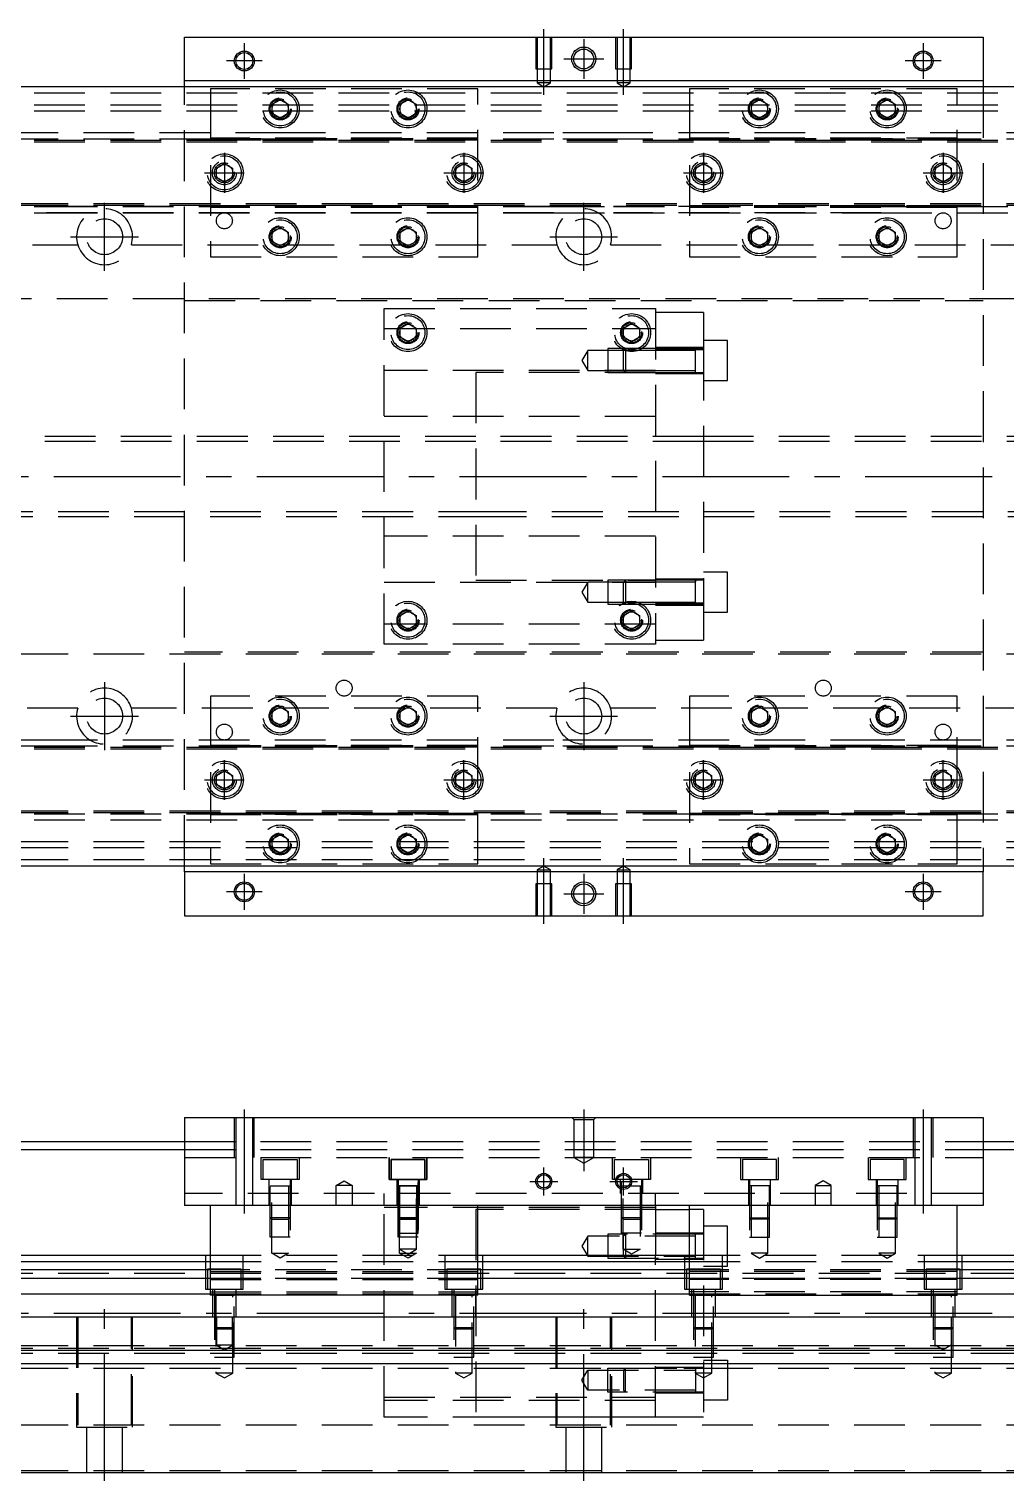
# Model space of a CAD drawing. Extents: x -29 to 819, y -287 to 112.
# Drawn here: x 168.1 to 412.8, y -251.5 to 112 of the extents above; entities that cross this region are included whole.
import ezdxf

# ---------------------------------------------------------------- set-up
doc = ezdxf.new("R2010")
doc.units = 0
doc.linetypes.add('CENTER', pattern=[50.8, 31.75, -6.35, 6.35, -6.35])
doc.linetypes.add('DASHED', pattern=[19.05, 12.7, -6.35])
doc.layers.get('0').update_dxf_attribs({"linetype": 'CONTINUOUS'})
doc.layers.add('CENTER', color=1, linetype='CENTER')

msp = doc.modelspace()

# ---------------------------------------------------------------- linework, layer by layer
at = {"color": 7, "linetype": 'CONTINUOUS'}
for p, q in [((207, 99), (207, 110)), ((207, 110), (407, 110)), ((407, 110), (407, 99)), ((407, 99), (207, 99)), ((207, 97.5), (207, 99)), ((407, 99), (407, 97.5)), ((611, 97.5), (3, 97.5)), ((3, -97.5), (611, -97.5)), ((207, -99), (207, -97.5)), ((407, -97.5), (407, -99)), ((207, -99), (207, -110)), ((407, -99), (207, -99)), ((407, -110), (407, -99)), ((207, -110), (407, -110)), ((207, -160.49), (207, -182.49)), ((207, -160.49), (407, -160.49)), ((407, -160.49), (407, -182.49)), ((3, -166.49), (207, -166.49)), ((407, -166.49), (611, -166.49)), ((11, -168.49), (207, -168.49)), ((407, -168.49), (603, -168.49)), ((407, -182.49), (207, -182.49)), ((213.5, -204.99), (213.5, -182.49)), ((280.5, -204.99), (280.5, -182.49)), ((325, -182.49), (325, -194.99)), ((325, -183.49), (333.5, -183.49)), ((333.5, -204.99), (333.5, -182.49)), ((400.5, -204.99), (400.5, -182.49)), ((17, -194.99), (213.5, -194.99)), ((280.5, -194.99), (333.5, -194.99)), ((400.5, -194.99), (597, -194.99)), ((17, -196.529608), (213.5, -196.529608)), ((213.5, -198.61154), (17, -198.61154)), ((280.5, -196.529608), (333.5, -196.529608)), ((333.5, -198.61154), (280.5, -198.61154)), ((400.5, -196.529608), (597, -196.529608)), ((597, -198.61154), (400.5, -198.61154)), ((213.5, -200.826666), (17, -200.826666)), ((333.5, -200.826666), (280.5, -200.826666)), ((597, -200.826666), (400.5, -200.826666)), ((17, -204.671934), (213.5, -204.671934)), ((280.5, -204.99), (213.5, -204.99)), ((280.5, -204.671934), (333.5, -204.671934)), ((333.5, -204.99), (400.5, -204.99)), ((400.5, -204.671934), (597, -204.671934)), ((597, -210.49), (17, -210.49)), ((597, -218.79), (17, -218.79)), ((597, -222.19), (17, -222.19)), ((597, -249.49), (17, -249.49))]:
    msp.add_line(p, q, dxfattribs=at)
at = {"color": 3, "linetype": 'DASHED'}
for p, q in [((295.000006, 110), (295.000006, 102)), ((295.35, 110), (295.35, 102)), ((298.65, 102), (298.65, 110)), ((298.999994, 102), (298.999994, 110)), ((315.000006, 110), (315.000006, 102)), ((315.35, 110), (315.35, 102)), ((318.65, 102), (318.65, 110)), ((318.999994, 102), (318.999994, 110)), ((295.000006, 102), (298.999994, 102)), ((295.35, 102), (295.35, 98.5)), ((298.65, 98.5), (298.65, 102)), ((315.000006, 102), (318.999994, 102)), ((315.35, 102), (315.35, 98.5)), ((318.65, 98.5), (318.65, 102)), ((298.65, 98.5), (295.35, 98.5)), ((295.35, 98.5), (297, 97.547372)), ((297, 97.547372), (298.65, 98.5)), ((318.65, 98.5), (315.35, 98.5)), ((315.35, 98.5), (317, 97.547372)), ((317, 97.547372), (318.65, 98.5)), ((17, 96), (597, 96)), ((207, -97.5), (207, 97.5)), ((280.5, 97), (213.5, 97)), ((213.5, 97), (213.5, 55)), ((280.5, 55), (280.5, 97)), ((400.5, 97), (333.5, 97)), ((333.5, 97), (333.5, 55)), ((400.5, 55), (400.5, 97)), ((407, 97.5), (407, -97.5)), ((17, 93), (597, 93)), ((17, 91.5), (597, 91.5)), ((228.5, 92), (228.512884, 92.253488)), ((229, 93.1547), (231, 94.309402)), ((229, 90.8453), (229, 93.1547)), ((231, 94.309402), (233, 93.1547)), ((233, 93.1547), (233, 90.8453)), ((260.5, 92), (260.518502, 92.303588)), ((261, 93.1547), (263, 94.309402)), ((261, 90.8453), (261, 93.1547)), ((263, 94.309402), (265, 93.1547)), ((265, 93.1547), (265, 90.8453)), ((349, 93.1547), (351, 94.309402)), ((349, 90.8453), (349, 93.1547)), ((351, 94.309402), (353, 93.1547)), ((353, 93.1547), (353, 90.8453)), ((353.483582, 92.286038), (353.5, 92)), ((381, 93.1547), (383, 94.309402)), ((381, 90.8453), (381, 93.1547)), ((383, 94.309402), (385, 93.1547)), ((385, 93.1547), (385, 90.8453)), ((385.483582, 92.286038), (385.5, 92)), ((231, 89.690598), (229, 90.8453)), ((233, 90.8453), (231, 89.690598)), ((263, 89.690598), (261, 90.8453)), ((265, 90.8453), (263, 89.690598)), ((351, 89.690598), (349, 90.8453)), ((353, 90.8453), (351, 89.690598)), ((383, 89.690598), (381, 90.8453)), ((385, 90.8453), (383, 89.690598)), ((232.5, 86), (17, 86)), ((232.5, 84.460392), (17, 84.460392)), ((17, 84.204452), (597, 84.204452)), ((17, 84.2), (597, 84.2)), ((17, 83.8), (597, 83.8)), ((280.5, 84.643014), (213.5, 84.643014)), ((213.5, 84.6), (280.5, 84.6)), ((213.5, 84.3), (280.5, 84.3)), ((299.5, 86), (232.5, 86)), ((299.5, 86), (232.5, 86)), ((299.5, 84.460392), (232.5, 84.460392)), ((299.5, 84.460392), (232.5, 84.460392)), ((314.5, 86), (299.5, 86)), ((314.5, 84.460392), (299.5, 84.460392)), ((381.5, 86), (314.5, 86)), ((381.5, 86), (314.5, 86)), ((381.5, 84.460392), (314.5, 84.460392)), ((381.5, 84.460392), (314.5, 84.460392)), ((400.5, 84.643014), (333.5, 84.643014)), ((333.5, 84.6), (400.5, 84.6)), ((333.5, 84.3), (400.5, 84.3)), ((597, 86), (381.5, 86)), ((597, 84.460392), (381.5, 84.460392)), ((215, 77.1547), (217, 78.309402)), ((215, 74.8453), (215, 77.1547)), ((217, 78.309402), (219, 77.1547)), ((219, 77.1547), (219, 74.8453)), ((275, 77.1547), (277, 78.309402)), ((275, 74.8453), (275, 77.1547)), ((277, 78.309402), (279, 77.1547)), ((279, 77.1547), (279, 74.8453)), ((335, 77.1547), (337, 78.309402)), ((335, 74.8453), (335, 77.1547)), ((337, 78.309402), (339, 77.1547)), ((339, 77.1547), (339, 74.8453)), ((395, 77.1547), (397, 78.309402)), ((395, 74.8453), (395, 77.1547)), ((397, 78.309402), (399, 77.1547)), ((399, 77.1547), (399, 74.8453)), ((217, 73.690598), (215, 74.8453)), ((219, 74.8453), (217, 73.690598)), ((219.483582, 76.286038), (219.5, 76)), ((277, 73.690598), (275, 74.8453)), ((279, 74.8453), (277, 73.690598)), ((279.483582, 76.286038), (279.5, 76)), ((337, 73.690598), (335, 74.8453)), ((339, 74.8453), (337, 73.690598)), ((339.483582, 76.286038), (339.5, 76)), ((394.5, 76), (394.512884, 76.253488)), ((397, 73.690598), (395, 74.8453)), ((399, 74.8453), (397, 73.690598)), ((597, 68.2), (17, 68.2)), ((597, 67.8), (17, 67.8)), ((597, 67.795548), (17, 67.795548)), ((17, 67.539608), (172.5, 67.539608)), ((17, 66), (172.5, 66)), ((299.5, 67.539608), (172.5, 67.539608)), ((172.5, 67.539608), (299.5, 67.539608)), ((299.5, 66), (172.5, 66)), ((172.5, 66), (299.5, 66)), ((280.5, 67.7), (213.5, 67.7)), ((280.5, 67.4), (213.5, 67.4)), ((280.5, 67.356986), (213.5, 67.356986)), ((299.5, 67.539608), (314.5, 67.539608)), ((299.5, 66), (314.5, 66)), ((381.5, 67.539608), (314.5, 67.539608)), ((314.5, 67.539608), (381.5, 67.539608)), ((381.5, 66), (314.5, 66)), ((314.5, 66), (381.5, 66)), ((400.5, 67.7), (333.5, 67.7)), ((400.5, 67.4), (333.5, 67.4)), ((400.5, 67.356986), (333.5, 67.356986)), ((381.5, 67.539608), (597, 67.539608)), ((381.5, 66), (597, 66)), ((229, 61.1547), (231, 62.309402)), ((231, 62.309402), (233, 61.1547)), ((261, 61.1547), (263, 62.309402)), ((263, 62.309402), (265, 61.1547)), ((349, 61.1547), (351, 62.309402)), ((351, 62.309402), (353, 61.1547)), ((381, 61.1547), (383, 62.309402)), ((383, 62.309402), (385, 61.1547)), ((229, 58.8453), (229, 61.1547)), ((231, 57.690598), (229, 58.8453)), ((233, 58.8453), (231, 57.690598)), ((233, 61.1547), (233, 58.8453)), ((233.483582, 60.286038), (233.5, 60)), ((261, 58.8453), (261, 61.1547)), ((263, 57.690598), (261, 58.8453)), ((265, 58.8453), (263, 57.690598)), ((265, 61.1547), (265, 58.8453)), ((265.483582, 60.286038), (265.5, 60)), ((349, 58.8453), (349, 61.1547)), ((351, 57.690598), (349, 58.8453)), ((353, 58.8453), (351, 57.690598)), ((353, 61.1547), (353, 58.8453)), ((353.483582, 60.286038), (353.5, 60)), ((381, 58.8453), (381, 61.1547)), ((383, 57.690598), (381, 58.8453)), ((385, 58.8453), (383, 57.690598)), ((385, 61.1547), (385, 58.8453)), ((385.483582, 60.286038), (385.5, 60)), ((73.708204, 58), (180.291796, 58)), ((193.708204, 58), (300.291796, 58)), ((213.5, 55), (280.5, 55)), ((313.708204, 58), (420.291796, 58)), ((333.5, 55), (400.5, 55)), ((22.640312, 44.5), (597, 44.5)), ((207, 44), (407, 44)), ((257, 42), (325, 42)), ((257, -42), (257, 42)), ((325, 42), (325, -42)), ((337, 41), (325, 41)), ((337, 41), (337, 31.701734)), ((257, 37), (325, 37)), ((261, 37.1547), (263, 38.309402)), ((261, 34.8453), (261, 37.1547)), ((263, 38.309402), (265, 37.1547)), ((265, 37.1547), (265, 34.8453)), ((317, 37.1547), (319, 38.309402)), ((317, 34.8453), (317, 37.1547)), ((319, 38.309402), (321, 37.1547)), ((321, 37.1547), (321, 34.8453)), ((260.5, 36), (260.512884, 36.253488)), ((263, 33.690598), (261, 34.8453)), ((265, 34.8453), (263, 33.690598)), ((319, 33.690598), (317, 34.8453)), ((321, 34.8453), (319, 33.690598)), ((321.483582, 36.286038), (321.5, 36)), ((343, 34.011852), (337, 34.011852)), ((343, 24.011852), (343, 34.011852)), ((308, 31.511852), (306.556624, 29.011852)), ((308, 26.511852), (308, 31.511852)), ((313, 31.511852), (308, 31.511852)), ((313, 32.011846), (313, 26.011856)), ((317.49998, 32.011846), (313, 32.011846)), ((316.99998, 31.511852), (313, 31.511852)), ((317.5, 32.011852), (317, 31.511852)), ((317, 26.511852), (317, 31.511852)), ((325, 31.511852), (317, 31.511852)), ((325, 31.511852), (317, 31.511852)), ((317.5, 32.011852), (317.5, 26.011852)), ((325, 32.011852), (317.5, 32.011852)), ((325, 32.011846), (317.5, 32.011846)), ((337, 32.261852), (325, 32.261852)), ((337, 31.701734), (325, 31.701734)), ((335.005, 32.011852), (325.00002, 32.011852)), ((335, 31.511852), (325.00002, 31.511852)), ((337, 32.011852), (334.995, 32.011852)), ((335, 26.011846), (335, 32.011856)), ((337, 31.701734), (337, -31.701734)), ((325, 26.5), (257, 26.5)), ((280, 26), (280, -26)), ((325, 26), (280, 26)), ((306.556624, 29.011852), (308, 26.511852)), ((308, 26.511852), (313, 26.511852)), ((313, 26.511852), (316.99998, 26.511852)), ((313, 26.011856), (317.49998, 26.011856)), ((317, 26.511852), (325, 26.511852)), ((317, 26.511852), (325, 26.511852)), ((317, 26.511852), (317.5, 26.011852)), ((317.5, 26.011856), (325, 26.011856)), ((317.5, 26.011852), (325, 26.011852)), ((325, 25.761852), (337, 25.761852)), ((325.00002, 26.511852), (335, 26.511852)), ((325.00002, 26.011852), (335.005, 26.011852)), ((334.995, 26.011852), (337, 26.011852)), ((337, 24.011852), (343, 24.011852)), ((325, 15), (257, 15)), ((279.99998, 10), (42, 10)), ((279.99998, 8.75), (42, 8.75)), ((337, 10), (280, 10)), ((337, 9.999994), (280, 9.999994)), ((337, 8.75), (280, 8.75)), ((337, 8.75), (280, 8.75)), ((540.005, 10), (337.00002, 10)), ((540, 8.75), (337.00002, 8.75)), ((42, -8.75), (279.99998, -8.75)), ((42, -10), (279.99998, -10)), ((280, -8.75), (337, -8.75)), ((280, -8.75), (337, -8.75)), ((280, -9.999994), (337, -9.999994)), ((280, -10), (337, -10)), ((337.00002, -8.75), (540, -8.75)), ((337.00002, -10), (540.005, -10)), ((325, -15), (257, -15)), ((343, -24.011852), (337, -24.011852)), ((343, -34.011852), (343, -24.011852)), ((257, -26.5), (325, -26.5)), ((280, -26), (325, -26)), ((308, -26.511852), (306.556624, -29.011852)), ((306.556624, -29.011852), (308, -31.511852)), ((308, -31.511852), (308, -26.511852)), ((313, -26.511852), (308, -26.511852)), ((313, -26.011856), (313, -32.011846)), ((317.49998, -26.011856), (313, -26.011856)), ((316.99998, -26.511852), (313, -26.511852)), ((317.5, -26.011852), (317, -26.511852)), ((317, -31.511852), (317, -26.511852)), ((325, -26.511852), (317, -26.511852)), ((325, -26.511852), (317, -26.511852)), ((317.5, -26.011852), (317.5, -32.011852)), ((325, -26.011852), (317.5, -26.011852)), ((325, -26.011856), (317.5, -26.011856)), ((337, -25.761852), (325, -25.761852)), ((335.005, -26.011852), (325.00002, -26.011852)), ((335, -26.511852), (325.00002, -26.511852)), ((337, -26.011852), (334.995, -26.011852)), ((335, -32.010828), (335, -26.011846)), ((335, -26.361648), (335, -26.011852)), ((335, -26.011852), (335, -26.361648)), ((335, -31.662054), (335, -26.361648)), ((308, -31.511852), (313, -31.511852)), ((313, -31.511852), (316.99998, -31.511852)), ((313, -32.011846), (317.49998, -32.011846)), ((317, -31.511852), (325, -31.511852)), ((317, -31.511852), (325, -31.511852)), ((317, -31.511852), (317.5, -32.011852)), ((317.5, -32.011846), (325, -32.011846)), ((317.5, -32.011852), (325, -32.011852)), ((337, -31.701734), (325, -31.701734)), ((337, -31.701734), (325, -31.701734)), ((325, -32.261852), (337, -32.261852)), ((325.00002, -31.511852), (335, -31.511852)), ((325.00002, -32.011852), (335.005, -32.011852)), ((334.995, -32.011852), (337, -32.011852)), ((335, -32.011852), (335, -31.662054)), ((335, -31.662054), (335, -32.011852)), ((335, -32.011856), (335, -32.010828)), ((337, -31.701734), (337, -41)), ((261, -34.8453), (263, -33.690598)), ((261, -37.1547), (261, -34.8453)), ((263, -33.690598), (265, -34.8453)), ((265, -34.8453), (265, -37.1547)), ((265.483582, -35.713962), (265.5, -36)), ((317, -34.8453), (319, -33.690598)), ((317, -37.1547), (317, -34.8453)), ((319, -33.690598), (321, -34.8453)), ((321, -34.8453), (321, -37.1547)), ((321.483582, -35.713962), (321.5, -36)), ((337, -34.011852), (343, -34.011852)), ((325, -37), (257, -37)), ((263, -38.309402), (261, -37.1547)), ((265, -37.1547), (263, -38.309402)), ((319, -38.309402), (317, -37.1547)), ((321, -37.1547), (319, -38.309402)), ((325, -42), (257, -42)), ((325, -41), (337, -41)), ((597, -44.5), (22.640312, -44.5)), ((407, -44), (207, -44)), ((180.291796, -58), (73.708204, -58)), ((300.291796, -58), (193.708204, -58)), ((213.5, -55), (213.5, -97)), ((280.5, -55), (213.5, -55)), ((229, -58.8453), (231, -57.690598)), ((231, -57.690598), (233, -58.8453)), ((261, -58.8453), (263, -57.690598)), ((263, -57.690598), (265, -58.8453)), ((280.5, -97), (280.5, -55)), ((420.291796, -58), (313.708204, -58)), ((400.5, -55), (333.5, -55)), ((333.5, -55), (333.5, -97)), ((349, -58.8453), (351, -57.690598)), ((351, -57.690598), (353, -58.8453)), ((381, -58.8453), (383, -57.690598)), ((383, -57.690598), (385, -58.8453)), ((400.5, -97), (400.5, -55)), ((228.5, -60), (228.512884, -59.746512)), ((229, -61.1547), (229, -58.8453)), ((231, -62.309402), (229, -61.1547)), ((233, -61.1547), (231, -62.309402)), ((233, -58.8453), (233, -61.1547)), ((261, -61.1547), (261, -58.8453)), ((263, -62.309402), (261, -61.1547)), ((265, -61.1547), (263, -62.309402)), ((265, -58.8453), (265, -61.1547)), ((265.483582, -59.713962), (265.5, -60)), ((349, -61.1547), (349, -58.8453)), ((351, -62.309402), (349, -61.1547)), ((353, -61.1547), (351, -62.309402)), ((353, -58.8453), (353, -61.1547)), ((353.483582, -59.713962), (353.5, -60)), ((380.5, -60), (380.512884, -59.746512)), ((381, -61.1547), (381, -58.8453)), ((383, -62.309402), (381, -61.1547)), ((385, -61.1547), (383, -62.309402)), ((385, -58.8453), (385, -61.1547)), ((172.5, -66), (17, -66)), ((172.5, -67.539608), (17, -67.539608)), ((17, -67.795548), (597, -67.795548)), ((17, -67.8), (597, -67.8)), ((17, -68.2), (597, -68.2)), ((299.5, -66), (172.5, -66)), ((299.5, -66), (172.5, -66)), ((299.5, -67.539608), (172.5, -67.539608)), ((299.5, -67.539608), (172.5, -67.539608)), ((280.5, -67.356986), (213.5, -67.356986)), ((213.5, -67.4), (280.5, -67.4)), ((213.5, -67.7), (280.5, -67.7)), ((314.5, -66), (299.5, -66)), ((314.5, -67.539608), (299.5, -67.539608)), ((381.5, -66), (314.5, -66)), ((381.5, -66), (314.5, -66)), ((381.5, -67.539608), (314.5, -67.539608)), ((381.5, -67.539608), (314.5, -67.539608)), ((400.5, -67.356986), (333.5, -67.356986)), ((333.5, -67.4), (400.5, -67.4)), ((333.5, -67.7), (400.5, -67.7)), ((597, -66), (381.5, -66)), ((597, -67.539608), (381.5, -67.539608)), ((214.5, -76), (214.512884, -75.746512)), ((215, -74.8453), (217, -73.690598)), ((215, -77.1547), (215, -74.8453)), ((217, -73.690598), (219, -74.8453)), ((219, -74.8453), (219, -77.1547)), ((275, -74.8453), (277, -73.690598)), ((275, -77.1547), (275, -74.8453)), ((277, -73.690598), (279, -74.8453)), ((279, -74.8453), (279, -77.1547)), ((279.483582, -75.713962), (279.5, -76)), ((334.5, -76), (334.518502, -75.696412)), ((335, -74.8453), (337, -73.690598)), ((335, -77.1547), (335, -74.8453)), ((337, -73.690598), (339, -74.8453)), ((339, -74.8453), (339, -77.1547)), ((395, -74.8453), (397, -73.690598)), ((395, -77.1547), (395, -74.8453)), ((397, -73.690598), (399, -74.8453)), ((399, -74.8453), (399, -77.1547)), ((399.483582, -75.713962), (399.5, -76)), ((217, -78.309402), (215, -77.1547)), ((219, -77.1547), (217, -78.309402)), ((277, -78.309402), (275, -77.1547)), ((279, -77.1547), (277, -78.309402)), ((337, -78.309402), (335, -77.1547)), ((339, -77.1547), (337, -78.309402)), ((397, -78.309402), (395, -77.1547)), ((399, -77.1547), (397, -78.309402)), ((597, -83.8), (17, -83.8)), ((597, -84.2), (17, -84.2)), ((597, -84.204452), (17, -84.204452)), ((17, -84.460392), (597, -84.460392)), ((17, -86), (597, -86)), ((213.5, -84.3), (280.5, -84.3)), ((213.5, -84.6), (280.5, -84.6)), ((280.5, -84.643014), (213.5, -84.643014)), ((333.5, -84.3), (400.5, -84.3)), ((333.5, -84.6), (400.5, -84.6)), ((400.5, -84.643014), (333.5, -84.643014)), ((229, -90.8453), (231, -89.690598)), ((229, -93.1547), (229, -90.8453)), ((231, -89.690598), (233, -90.8453)), ((233, -90.8453), (233, -93.1547)), ((261, -90.8453), (263, -89.690598)), ((261, -93.1547), (261, -90.8453)), ((263, -89.690598), (265, -90.8453)), ((265, -90.8453), (265, -93.1547)), ((349, -90.8453), (351, -89.690598)), ((349, -93.1547), (349, -90.8453)), ((351, -89.690598), (353, -90.8453)), ((353, -90.8453), (353, -93.1547)), ((381, -90.8453), (383, -89.690598)), ((381, -93.1547), (381, -90.8453)), ((383, -89.690598), (385, -90.8453)), ((385, -90.8453), (385, -93.1547)), ((597, -91.5), (17, -91.5)), ((597, -93), (17, -93)), ((231, -94.309402), (229, -93.1547)), ((233, -93.1547), (231, -94.309402)), ((233.483582, -91.713962), (233.5, -92)), ((263, -94.309402), (261, -93.1547)), ((265, -93.1547), (263, -94.309402)), ((265.483582, -91.713962), (265.5, -92)), ((348.5, -92), (348.518502, -91.696412)), ((351, -94.309402), (349, -93.1547)), ((353, -93.1547), (351, -94.309402)), ((380.5, -92), (380.512884, -91.746512)), ((383, -94.309402), (381, -93.1547)), ((385, -93.1547), (383, -94.309402)), ((597, -96), (17, -96)), ((213.5, -97), (280.5, -97)), ((297, -97.547372), (295.35, -98.5)), ((298.65, -98.5), (297, -97.547372)), ((317, -97.547372), (315.35, -98.5)), ((318.65, -98.5), (317, -97.547372)), ((333.5, -97), (400.5, -97)), ((295.35, -98.5), (297, -98.5)), ((295.35, -98.5), (295.35, -102)), ((297, -98.5), (298.65, -98.5)), ((298.65, -102), (298.65, -98.5)), ((315.35, -98.5), (317, -98.5)), ((315.35, -98.5), (315.35, -102)), ((317, -98.5), (318.65, -98.5)), ((318.65, -102), (318.65, -98.5)), ((298.999994, -102), (295.000006, -102)), ((295.000006, -102), (295.000006, -110)), ((295.35, -102), (295.35, -110)), ((298.65, -110), (298.65, -102)), ((298.999994, -110), (298.999994, -102)), ((318.999994, -102), (315.000006, -102)), ((315.000006, -102), (315.000006, -110)), ((315.35, -102), (315.35, -110)), ((318.65, -110), (318.65, -102)), ((318.999994, -110), (318.999994, -102)), ((219.500006, -160.49), (219.500006, -170.49)), ((219.9, -160.49), (219.9, -170.49)), ((224.1, -170.49), (224.1, -160.49)), ((224.499994, -170.49), (224.499994, -160.49)), ((304.5, -160.99), (304, -160.49)), ((304.5, -160.99), (304.5, -170.49)), ((304.5, -160.99), (309.5, -160.99)), ((309.5, -160.99), (310, -160.49)), ((309.5, -170.49), (309.5, -160.99)), ((389.500006, -160.49), (389.500006, -170.49)), ((389.9, -160.49), (389.9, -170.49)), ((394.1, -170.49), (394.1, -160.49)), ((394.499994, -170.49), (394.499994, -160.49)), ((207, -166.49), (407, -166.49)), ((207, -168.49), (407, -168.49)), ((207, -170.49), (407, -170.49)), ((219.9, -170.49), (219.9, -182.49)), ((224.1, -182.49), (224.1, -170.49)), ((226.25, -175.99), (226.25, -170.49)), ((235.75, -170.49), (235.75, -175.99)), ((258.25, -170.49), (258.25, -175.99)), ((258.25, -175.99), (258.25, -170.49)), ((267.75, -175.99), (267.75, -170.49)), ((267.75, -170.49), (267.75, -175.99)), ((309.5, -170.49), (304.5, -170.49)), ((304.5, -170.49), (307, -171.933376)), ((307, -171.933376), (309.5, -170.49)), ((314.25, -175.99), (314.25, -170.49)), ((323.75, -170.49), (323.75, -175.99)), ((346.25, -170.49), (346.25, -175.99)), ((355.75, -175.99), (355.75, -170.49)), ((378.25, -170.49), (378.25, -175.99)), ((387.75, -175.99), (387.75, -170.49)), ((389.9, -170.49), (389.9, -182.49)), ((394.1, -182.49), (394.1, -170.49)), ((226.75, -170.99), (235.25, -170.99)), ((226.75, -175.99), (226.75, -170.99)), ((235.25, -170.99), (235.25, -175.99)), ((267.25, -170.99), (258.75, -170.99)), ((258.75, -170.99), (258.75, -175.99)), ((258.75, -170.99), (267.25, -170.99)), ((258.75, -175.99), (258.75, -170.99)), ((267.25, -175.99), (267.25, -170.99)), ((267.25, -170.99), (267.25, -175.99)), ((314.75, -170.99), (323.25, -170.99)), ((314.75, -175.99), (314.75, -170.99)), ((323.25, -170.99), (323.25, -175.99)), ((355.25, -170.99), (346.75, -170.99)), ((346.75, -170.99), (346.75, -175.99)), ((355.25, -175.99), (355.25, -170.99)), ((387.25, -170.99), (378.75, -170.99)), ((378.75, -170.99), (378.75, -175.99)), ((387.25, -175.99), (387.25, -170.99)), ((235.75, -175.99), (226.25, -175.99)), ((228.25, -182.49), (228.25, -175.99)), ((228.499994, -177.59), (233.500006, -177.59)), ((228.500006, -190.49), (228.500006, -175.99)), ((228.9, -194.49), (228.9, -177.59)), ((233.1, -177.59), (233.1, -194.49)), ((233.499994, -175.99), (233.499994, -190.49)), ((233.75, -175.99), (233.75, -182.49)), ((245, -177.49), (247, -176.3353)), ((247, -177.49), (245, -177.49)), ((245, -182.49), (245, -177.49)), ((247, -176.3353), (249, -177.49)), ((249, -177.49), (247, -177.49)), ((249, -177.49), (249, -182.49)), ((258.25, -175.99), (267.75, -175.99)), ((267.75, -175.99), (258.25, -175.99)), ((260.25, -175.99), (260.25, -179.49)), ((260.25, -182.49), (260.25, -175.99)), ((265.500006, -177.59), (260.499994, -177.59)), ((265.500006, -177.59), (260.499994, -177.59)), ((260.499994, -177.59), (265.500006, -177.59)), ((260.500006, -175.99), (260.500006, -189.49)), ((260.500006, -190.49), (260.500006, -175.99)), ((260.9, -177.59), (260.9, -193.49)), ((260.9, -194.49), (260.9, -177.59)), ((265.1, -193.49), (265.1, -177.59)), ((265.1, -177.59), (265.1, -194.49)), ((265.499994, -189.49), (265.499994, -175.99)), ((265.499994, -175.99), (265.499994, -190.49)), ((265.75, -179.49), (265.75, -175.99)), ((265.75, -175.99), (265.75, -182.49)), ((323.75, -175.99), (314.25, -175.99)), ((316.25, -179.49), (316.25, -175.99)), ((316.499994, -177.59), (321.500006, -177.59)), ((316.499994, -177.59), (321.500006, -177.59)), ((316.500006, -189.49), (316.500006, -175.99)), ((316.9, -193.49), (316.9, -177.59)), ((321.1, -177.59), (321.1, -193.49)), ((321.499994, -175.99), (321.499994, -189.49)), ((321.75, -175.99), (321.75, -179.49)), ((346.25, -175.99), (355.75, -175.99)), ((348.25, -175.99), (348.25, -182.49)), ((353.500006, -177.59), (348.499994, -177.59)), ((348.500006, -175.99), (348.500006, -190.49)), ((348.9, -177.59), (348.9, -194.49)), ((353.1, -194.49), (353.1, -177.59)), ((353.499994, -190.49), (353.499994, -175.99)), ((353.75, -182.49), (353.75, -175.99)), ((367, -176.3353), (365, -177.49)), ((365, -177.49), (367, -177.49)), ((365, -177.49), (365, -182.49)), ((369, -177.49), (367, -176.3353)), ((367, -177.49), (369, -177.49)), ((369, -182.49), (369, -177.49)), ((378.25, -175.99), (387.75, -175.99)), ((380.25, -175.99), (380.25, -182.49)), ((385.500006, -177.59), (380.499994, -177.59)), ((380.500006, -175.99), (380.500006, -190.49)), ((380.9, -177.59), (380.9, -194.49)), ((385.1, -194.49), (385.1, -177.59)), ((385.499994, -190.49), (385.499994, -175.99)), ((385.75, -182.49), (385.75, -175.99)), ((407, -179.49), (207, -179.49)), ((257, -182.49), (257, -179.49)), ((325, -182.49), (325, -179.49)), ((257, -235.49), (257, -182.49)), ((325, -182.99), (257, -182.99)), ((280, -183.49), (280, -235.49)), ((325, -183.49), (280, -183.49)), ((337, -183.49), (333.5, -183.49)), ((337, -183.49), (337, -235.49)), ((233.5, -185.59), (228.5, -185.59)), ((228.9, -185.99), (228.5, -185.59)), ((228.9, -185.99), (233.1, -185.99)), ((233.5, -185.59), (233.1, -185.99)), ((260.5, -185.59), (265.5, -185.59)), ((260.5, -185.59), (260.9, -185.99)), ((265.5, -185.59), (260.5, -185.59)), ((260.9, -185.99), (260.5, -185.59)), ((265.1, -185.99), (260.9, -185.99)), ((260.9, -185.99), (265.1, -185.99)), ((265.1, -185.99), (265.5, -185.59)), ((265.5, -185.59), (265.1, -185.99)), ((321.5, -185.59), (316.5, -185.59)), ((316.9, -185.99), (316.5, -185.59)), ((316.9, -185.99), (321.1, -185.99)), ((321.5, -185.59), (321.1, -185.99)), ((343, -187.74), (337, -187.74)), ((343, -197.74), (343, -187.74)), ((348.5, -185.59), (353.5, -185.59)), ((348.5, -185.59), (348.9, -185.99)), ((353.1, -185.99), (348.9, -185.99)), ((353.1, -185.99), (353.5, -185.59)), ((380.5, -185.59), (385.5, -185.59)), ((380.5, -185.59), (380.9, -185.99)), ((385.1, -185.99), (380.9, -185.99)), ((385.1, -185.99), (385.5, -185.59)), ((233.499994, -190.49), (228.500006, -190.49)), ((260.500006, -189.49), (265.499994, -189.49)), ((265.499994, -190.49), (260.500006, -190.49)), ((308, -190.24), (306.556624, -192.74)), ((308, -195.24), (308, -190.24)), ((335, -190.24), (308, -190.24)), ((313, -189.740006), (313, -195.739994)), ((337, -189.740006), (313, -189.740006)), ((321.499994, -189.49), (316.500006, -189.49)), ((317.5, -189.74), (317, -190.24)), ((317, -195.24), (317, -190.24)), ((317.5, -189.74), (317.5, -195.74)), ((337, -189.49), (325, -189.49)), ((335, -195.740006), (335, -189.739994)), ((348.500006, -190.49), (353.499994, -190.49)), ((380.500006, -190.49), (385.499994, -190.49)), ((212.25, -194.99), (212.25, -203.49)), ((213.5, -194.99), (280.5, -194.99)), ((221.75, -203.49), (221.75, -194.99)), ((228.9, -194.49), (233.1, -194.49)), ((231, -195.702436), (228.9, -194.49)), ((233.1, -194.49), (231, -195.702436)), ((265.1, -193.49), (260.9, -193.49)), ((260.9, -193.49), (263, -194.702436)), ((260.9, -194.49), (265.1, -194.49)), ((263, -195.702436), (260.9, -194.49)), ((263, -194.702436), (265.1, -193.49)), ((265.1, -194.49), (263, -195.702436)), ((272.25, -194.99), (272.25, -203.49)), ((281.75, -203.49), (281.75, -194.99)), ((306.556624, -192.74), (308, -195.24)), ((308, -195.24), (335, -195.24)), ((313, -195.739994), (337, -195.739994)), ((316.9, -193.49), (321.1, -193.49)), ((319, -194.702436), (316.9, -193.49)), ((317, -195.24), (317.5, -195.74)), ((321.1, -193.49), (319, -194.702436)), ((325, -235.49), (325, -194.99)), ((325, -195.99), (337, -195.99)), ((332.25, -194.99), (332.25, -203.49)), ((333.5, -194.99), (400.5, -194.99)), ((341.75, -203.49), (341.75, -194.99)), ((353.1, -194.49), (348.9, -194.49)), ((348.9, -194.49), (351, -195.702436)), ((351, -195.702436), (353.1, -194.49)), ((385.1, -194.49), (380.9, -194.49)), ((380.9, -194.49), (383, -195.702436)), ((383, -195.702436), (385.1, -194.49)), ((392.25, -194.99), (392.25, -203.49)), ((401.75, -203.49), (401.75, -194.99)), ((42, -199.489994), (540, -199.489994)), ((221.25, -198.49), (212.75, -198.49)), ((212.75, -198.49), (212.75, -203.49)), ((213.5, -196.529608), (280.5, -196.529608)), ((280.5, -198.61154), (213.5, -198.61154)), ((213.5, -199.01668), (280.5, -199.01668)), ((221.25, -203.49), (221.25, -198.49)), ((281.25, -198.49), (272.75, -198.49)), ((272.75, -198.49), (272.75, -203.49)), ((281.25, -203.49), (281.25, -198.49)), ((341.25, -198.49), (332.75, -198.49)), ((332.75, -198.49), (332.75, -203.49)), ((333.5, -196.529608), (400.5, -196.529608)), ((400.5, -198.61154), (333.5, -198.61154)), ((400.5, -199.01668), (333.5, -199.01668)), ((337, -197.74), (343, -197.74)), ((341.25, -203.49), (341.25, -198.49)), ((401.25, -198.49), (392.75, -198.49)), ((392.75, -198.49), (392.75, -203.49)), ((401.25, -203.49), (401.25, -198.49)), ((42, -200.739994), (540, -200.739994)), ((212.25, -203.49), (221.75, -203.49)), ((280.5, -200.826666), (213.5, -200.826666)), ((213.5, -201.07), (280.5, -201.07)), ((214, -203.49), (214, -210.49)), ((214.500006, -203.49), (214.500006, -220.49)), ((219.499994, -220.49), (219.499994, -203.49)), ((220, -210.49), (220, -203.49)), ((272.25, -203.49), (281.75, -203.49)), ((274, -203.49), (274, -210.49)), ((274.500006, -203.49), (274.500006, -220.49)), ((279.499994, -220.49), (279.499994, -203.49)), ((280, -210.49), (280, -203.49)), ((332.25, -203.49), (341.75, -203.49)), ((400.5, -200.826666), (333.5, -200.826666)), ((400.5, -201.07), (333.5, -201.07)), ((334, -203.49), (334, -210.49)), ((334.500006, -203.49), (334.500006, -220.49)), ((339.499994, -220.49), (339.499994, -203.49)), ((340, -210.49), (340, -203.49)), ((392.25, -203.49), (401.75, -203.49)), ((394, -203.49), (394, -210.49)), ((394.500006, -203.49), (394.500006, -220.49)), ((399.499994, -220.49), (399.499994, -203.49)), ((400, -210.49), (400, -203.49)), ((213.5, -204.167372), (280.5, -204.167372)), ((213.5, -204.671934), (280.5, -204.671934)), ((219.500006, -205.09), (214.499994, -205.09)), ((214.9, -205.09), (214.9, -224.49)), ((219.1, -224.49), (219.1, -205.09)), ((279.500006, -205.09), (274.499994, -205.09)), ((274.9, -205.09), (274.9, -224.49)), ((279.1, -224.49), (279.1, -205.09)), ((400.5, -204.167372), (333.5, -204.167372)), ((333.5, -204.671934), (400.5, -204.671934)), ((339.500006, -205.09), (334.499994, -205.09)), ((334.9, -205.09), (334.9, -224.49)), ((339.1, -224.49), (339.1, -205.09)), ((399.500006, -205.09), (394.499994, -205.09)), ((394.9, -205.09), (394.9, -224.49)), ((399.1, -224.49), (399.1, -205.09)), ((180, -210.49), (180, -237.99)), ((180.291796, -210.49), (180.291796, -237.49)), ((193.708204, -237.49), (193.708204, -210.49)), ((194, -237.99), (194, -210.49)), ((215, -210.49), (215, -217.49)), ((219, -217.49), (219, -210.49)), ((300, -210.49), (300, -237.99)), ((300.291796, -210.49), (300.291796, -237.49)), ((313.708204, -237.49), (313.708204, -210.49)), ((314, -237.99), (314, -210.49)), ((395, -217.49), (395, -210.49)), ((399, -210.49), (399, -217.49)), ((214.5, -213.09), (219.5, -213.09)), ((214.5, -213.09), (214.9, -213.49)), ((219.1, -213.49), (214.9, -213.49)), ((219.1, -213.49), (219.5, -213.09)), ((274.5, -213.09), (279.5, -213.09)), ((274.5, -213.09), (274.9, -213.49)), ((279.1, -213.49), (274.9, -213.49)), ((279.1, -213.49), (279.5, -213.09)), ((334.5, -213.09), (339.5, -213.09)), ((334.5, -213.09), (334.9, -213.49)), ((339.1, -213.49), (334.9, -213.49)), ((339.1, -213.49), (339.5, -213.09)), ((394.5, -213.09), (399.5, -213.09)), ((394.5, -213.09), (394.9, -213.49)), ((399.1, -213.49), (394.9, -213.49)), ((399.1, -213.49), (399.5, -213.09)), ((597, -217.64), (17, -217.64)), ((219, -217.49), (215, -217.49)), ((215, -217.49), (217, -218.6447)), ((217, -218.6447), (219, -217.49)), ((397, -218.6447), (395, -217.49)), ((399, -217.49), (397, -218.6447)), ((42, -218.24), (540, -218.24)), ((42, -219.49), (540, -219.49)), ((214.500006, -220.49), (219.499994, -220.49)), ((274.500006, -220.49), (279.499994, -220.49)), ((334.500006, -220.49), (339.499994, -220.49)), ((337, -221.24), (343, -221.24)), ((343, -221.24), (343, -231.24)), ((394.500006, -220.49), (399.499994, -220.49)), ((597, -223.34), (17, -223.34)), ((219.1, -224.49), (214.9, -224.49)), ((214.9, -224.49), (217, -225.702436)), ((217, -225.702436), (219.1, -224.49)), ((279.1, -224.49), (274.9, -224.49)), ((274.9, -224.49), (277, -225.702436)), ((277, -225.702436), (279.1, -224.49)), ((306.556624, -226.24), (308, -223.74)), ((308, -223.74), (308, -228.74)), ((308, -223.74), (335, -223.74)), ((313, -229.239994), (313, -223.240006)), ((313, -223.240006), (337, -223.240006)), ((317, -223.74), (317.5, -223.24)), ((317, -223.74), (317, -228.74)), ((317.5, -229.24), (317.5, -223.24)), ((325, -222.99), (337, -222.99)), ((339.1, -224.49), (334.9, -224.49)), ((334.9, -224.49), (337, -225.702436)), ((335, -223.239994), (335, -229.240006)), ((337, -225.702436), (339.1, -224.49)), ((399.1, -224.49), (394.9, -224.49)), ((394.9, -224.49), (397, -225.702436)), ((397, -225.702436), (399.1, -224.49)), ((308, -228.74), (306.556624, -226.24)), ((335, -228.74), (308, -228.74)), ((317.5, -229.24), (317, -228.74)), ((257, -230.49), (325, -230.49)), ((325, -231.336052), (257, -231.336052)), ((337, -229.239994), (313, -229.239994)), ((337, -229.49), (325, -229.49)), ((343, -231.24), (337, -231.24)), ((325, -235.49), (257, -235.49)), ((337, -235.49), (280, -235.49)), ((597, -237.49), (17, -237.49)), ((180, -237.99), (194, -237.99)), ((182.5, -237.99), (182.5, -249.49)), ((191.5, -249.49), (191.5, -237.99)), ((300, -237.99), (314, -237.99)), ((302.5, -237.99), (302.5, -249.49)), ((311.5, -249.49), (311.5, -237.99)), ((597, -248.99), (17, -248.99))]:
    msp.add_line(p, q, dxfattribs=at)
at = {"color": 3, "linetype": 'CONTINUOUS'}
for centre, radius in [((222, 104), 2.5), ((392, 104), 2.5), ((222, -104), 2.5), ((392, -104), 2.5), ((297, -176.49), 2), ((317, -176.49), 2)]:
    msp.add_circle(centre, radius, dxfattribs=at)
at = {"color": 7, "linetype": 'CONTINUOUS'}
for centre, radius in [((222, 104), 2.1), ((307, 104.5), 3), ((307, 104.5), 2.5), ((392, 104), 2.1), ((307, -104.5), 3), ((222, -104), 2.1), ((307, -104.5), 2.5), ((392, -104), 2.1), ((297, -176.49), 1.65), ((317, -176.49), 1.65)]:
    msp.add_circle(centre, radius, dxfattribs=at)
at = {"color": 3, "linetype": 'DASHED'}
for centre, radius in [((231, 92), 4.75), ((231, 92), 4.25), ((231, 92), 2.75), ((263, 92), 4.75), ((263, 92), 4.25), ((263, 92), 2.75), ((351, 92), 4.75), ((351, 92), 4.25), ((351, 92), 2.75), ((383, 92), 4.75), ((383, 92), 4.25), ((383, 92), 2.75), ((231, 92), 2.5), ((263, 92), 2.5), ((351, 92), 2.5), ((383, 92), 2.5), ((217, 76), 4.75), ((217, 76), 4.25), ((277, 76), 4.75), ((277, 76), 4.25), ((337, 76), 4.75), ((337, 76), 4.25), ((397, 76), 4.75), ((397, 76), 4.25), ((217, 76), 3), ((217, 76), 2.5), ((217, 76), 2.1), ((277, 76), 3), ((277, 76), 2.5), ((277, 76), 2.1), ((337, 76), 3), ((337, 76), 2.5), ((337, 76), 2.1), ((397, 76), 3), ((397, 76), 2.5), ((397, 76), 2.1), ((217, 64), 2), ((397, 64), 2), ((187, 60), 4.5), ((231, 60), 4.75), ((231, 60), 4.25), ((231, 60), 2.75), ((231, 60), 2.5), ((231, 60), 2.1), ((263, 60), 4.75), ((263, 60), 4.25), ((263, 60), 2.75), ((263, 60), 2.5), ((263, 60), 2.1), ((307, 60), 4.5), ((351, 60), 4.75), ((351, 60), 4.25), ((351, 60), 2.75), ((351, 60), 2.5), ((351, 60), 2.1), ((383, 60), 4.75), ((383, 60), 4.25), ((383, 60), 2.75), ((383, 60), 2.5), ((383, 60), 2.1), ((263, 36), 4.75), ((263, 36), 4.25), ((319, 36), 4.75), ((319, 36), 4.25), ((263, 36), 2.75), ((263, 36), 2.5), ((263, 36), 2.1), ((319, 36), 2.75), ((319, 36), 2.5), ((319, 36), 2.1), ((263, -36), 4.75), ((263, -36), 4.25), ((319, -36), 4.75), ((319, -36), 4.25), ((263, -36), 2.75), ((263, -36), 2.5), ((263, -36), 2.1), ((319, -36), 2.75), ((319, -36), 2.5), ((319, -36), 2.1), ((247, -53), 2), ((367, -53), 2), ((187, -60), 4.5), ((231, -60), 4.75), ((231, -60), 4.25), ((231, -60), 2.75), ((231, -60), 2.5), ((231, -60), 2.1), ((263, -60), 4.75), ((263, -60), 4.25), ((263, -60), 2.75), ((263, -60), 2.5), ((263, -60), 2.1), ((307, -60), 4.5), ((351, -60), 4.75), ((351, -60), 4.25), ((351, -60), 2.75), ((351, -60), 2.5), ((351, -60), 2.1), ((383, -60), 4.75), ((383, -60), 4.25), ((383, -60), 2.75), ((383, -60), 2.5), ((383, -60), 2.1), ((217, -64), 2), ((397, -64), 2), ((217, -76), 4.75), ((217, -76), 4.25), ((277, -76), 4.75), ((277, -76), 4.25), ((337, -76), 4.75), ((337, -76), 4.25), ((397, -76), 4.75), ((397, -76), 4.25), ((217, -76), 3), ((217, -76), 2.5), ((217, -76), 2.1), ((277, -76), 3), ((277, -76), 2.5), ((277, -76), 2.1), ((337, -76), 3), ((337, -76), 2.5), ((337, -76), 2.1), ((397, -76), 3), ((397, -76), 2.5), ((397, -76), 2.1), ((231, -92), 4.75), ((231, -92), 4.25), ((231, -92), 2.75), ((231, -92), 2.5), ((263, -92), 4.75), ((263, -92), 4.25), ((263, -92), 2.75), ((263, -92), 2.5), ((351, -92), 4.75), ((351, -92), 4.25), ((351, -92), 2.75), ((351, -92), 2.5), ((383, -92), 4.75), ((383, -92), 4.25), ((383, -92), 2.75), ((383, -92), 2.5)]:
    msp.add_circle(centre, radius, dxfattribs=at)
for centre, radius, start, end in [((231, 92), 2.1, 162.24721, 180), ((231, 92), 2.1, 180, 197.75279), ((231, 92), 2.1, 137.75279, 162.24721), ((231, 92), 2.1, 197.75279, 222.24721), ((231, 92), 2.1, 102.24721, 137.75279), ((231, 92), 2.1, 77.75279, 102.24721), ((231, 92), 2.1, 42.24721, 77.75279), ((231, 92), 2.1, 17.75279, 42.24721), ((231, 92), 2.1, 317.75279, 342.24721), ((231, 92), 2.1, 342.24721, 17.75279), ((263, 92), 2.1, 162.24721, 180), ((263, 92), 2.1, 180, 197.75279), ((263, 92), 2.1, 137.75279, 162.24721), ((263, 92), 2.1, 197.75279, 222.24721), ((263, 92), 2.1, 102.24721, 137.75279), ((263, 92), 2.1, 77.75279, 102.24721), ((263, 92), 2.1, 42.24721, 77.75279), ((263, 92), 2.1, 17.75279, 42.24721), ((263, 92), 2.1, 317.75279, 342.24721), ((263, 92), 2.1, 342.24721, 17.75279), ((351, 92), 2.1, 162.24721, 180), ((351, 92), 2.1, 180, 197.75279), ((351, 92), 2.1, 137.75279, 162.24721), ((351, 92), 2.1, 197.75279, 222.24721), ((351, 92), 2.1, 102.24721, 137.75279), ((351, 92), 2.1, 77.75279, 102.24721), ((351, 92), 2.1, 42.24721, 77.75279), ((351, 92), 2.1, 17.75279, 42.24721), ((351, 92), 2.1, 317.75279, 342.24721), ((351, 92), 2.1, 342.24721, 17.75279), ((383, 92), 2.1, 162.24721, 180), ((383, 92), 2.1, 180, 197.75279), ((383, 92), 2.1, 137.75279, 162.24721), ((383, 92), 2.1, 197.75279, 222.24721), ((383, 92), 2.1, 102.24721, 137.75279), ((383, 92), 2.1, 77.75279, 102.24721), ((383, 92), 2.1, 42.24721, 77.75279), ((383, 92), 2.1, 17.75279, 42.24721), ((383, 92), 2.1, 317.75279, 342.24721), ((383, 92), 2.1, 342.24721, 17.75279), ((231, 92), 2.1, 222.24721, 257.75279), ((231, 92), 2.1, 257.75279, 282.24721), ((231, 92), 2.1, 282.24721, 317.75279), ((263, 92), 2.1, 222.24721, 257.75279), ((263, 92), 2.1, 257.75279, 282.24721), ((263, 92), 2.1, 282.24721, 317.75279), ((351, 92), 2.1, 222.24721, 257.75279), ((351, 92), 2.1, 257.75279, 282.24721), ((351, 92), 2.1, 282.24721, 317.75279), ((383, 92), 2.1, 222.24721, 257.75279), ((383, 92), 2.1, 257.75279, 282.24721), ((383, 92), 2.1, 282.24721, 317.75279), ((187, 60), 7, 343.39845, 196.60155), ((307, 60), 7, 343.39845, 196.60155), ((187, 60), 7, 196.60155, 343.39845), ((307, 60), 7, 196.60155, 343.39845), ((187, -60), 7, 16.60155, 163.39845), ((307, -60), 7, 16.60155, 163.39845), ((187, -60), 7, 163.39845, 16.60155), ((307, -60), 7, 163.39845, 16.60155), ((231, -92), 2.1, 137.75279, 162.24721), ((231, -92), 2.1, 102.24721, 137.75279), ((231, -92), 2.1, 77.75279, 102.24721), ((231, -92), 2.1, 42.24721, 77.75279), ((231, -92), 2.1, 17.75279, 42.24721), ((263, -92), 2.1, 137.75279, 162.24721), ((263, -92), 2.1, 102.24721, 137.75279), ((263, -92), 2.1, 77.75279, 102.24721), ((263, -92), 2.1, 42.24721, 77.75279), ((263, -92), 2.1, 17.75279, 42.24721), ((351, -92), 2.1, 137.75279, 162.24721), ((351, -92), 2.1, 102.24721, 137.75279), ((351, -92), 2.1, 77.75279, 102.24721), ((351, -92), 2.1, 42.24721, 77.75279), ((351, -92), 2.1, 17.75279, 42.24721), ((383, -92), 2.1, 137.75279, 162.24721), ((383, -92), 2.1, 102.24721, 137.75279), ((383, -92), 2.1, 77.75279, 102.24721), ((383, -92), 2.1, 42.24721, 77.75279), ((383, -92), 2.1, 17.75279, 42.24721), ((231, -92), 2.1, 162.24721, 180), ((231, -92), 2.1, 180, 197.75279), ((231, -92), 2.1, 197.75279, 222.24721), ((231, -92), 2.1, 222.24721, 257.75279), ((231, -92), 2.1, 257.75279, 282.24721), ((231, -92), 2.1, 282.24721, 317.75279), ((231, -92), 2.1, 317.75279, 342.24721), ((231, -92), 2.1, 342.24721, 17.75279), ((263, -92), 2.1, 162.24721, 180), ((263, -92), 2.1, 180, 197.75279), ((263, -92), 2.1, 197.75279, 222.24721), ((263, -92), 2.1, 222.24721, 257.75279), ((263, -92), 2.1, 257.75279, 282.24721), ((263, -92), 2.1, 282.24721, 317.75279), ((263, -92), 2.1, 317.75279, 342.24721), ((263, -92), 2.1, 342.24721, 17.75279), ((351, -92), 2.1, 162.24721, 180), ((351, -92), 2.1, 180, 197.75279), ((351, -92), 2.1, 197.75279, 222.24721), ((351, -92), 2.1, 222.24721, 257.75279), ((351, -92), 2.1, 257.75279, 282.24721), ((351, -92), 2.1, 282.24721, 317.75279), ((351, -92), 2.1, 317.75279, 342.24721), ((351, -92), 2.1, 342.24721, 17.75279), ((383, -92), 2.1, 162.24721, 180), ((383, -92), 2.1, 180, 197.75279), ((383, -92), 2.1, 197.75279, 222.24721), ((383, -92), 2.1, 222.24721, 257.75279), ((383, -92), 2.1, 257.75279, 282.24721), ((383, -92), 2.1, 282.24721, 317.75279), ((383, -92), 2.1, 317.75279, 342.24721), ((383, -92), 2.1, 342.24721, 17.75279)]:
    msp.add_arc(centre, radius, start, end, dxfattribs=at)
at = {"layer": 'CENTER', "color": 1, "linetype": 'CENTER'}
for p, q in [((297, 95.547372), (297, 112)), ((307, 109.5), (307, 99.5)), ((317, 95.547372), (317, 112)), ((222, 108.5), (222, 99.5)), ((392, 108.5), (392, 99.5)), ((226.5, 104), (217.5, 104)), ((302, 104.5), (312, 104.5)), ((396.5, 104), (387.5, 104)), ((217, 81), (217, 71)), ((277, 81), (277, 71)), ((337, 81), (337, 71)), ((397, 81), (397, 71)), ((212, 76), (222, 76)), ((272, 76), (282, 76)), ((332, 76), (342, 76)), ((392, 76), (402, 76)), ((187, 51.5), (187, 68.5)), ((307, 51.5), (307, 68.5)), ((178.5, 60), (195.5, 60)), ((298.5, 60), (315.5, 60)), ((-28.891336, 0), (676.707811, 0)), ((187, -51.5), (187, -68.5)), ((307, -51.5), (307, -68.5)), ((178.5, -60), (195.5, -60)), ((298.5, -60), (315.5, -60)), ((217, -81), (217, -71)), ((277, -81), (277, -71)), ((337, -81), (337, -71)), ((397, -81), (397, -71)), ((212, -76), (222, -76)), ((272, -76), (282, -76)), ((332, -76), (342, -76)), ((392, -76), (402, -76)), ((297, -112), (297, -95.547372)), ((317, -112), (317, -95.547372)), ((222, -99.5), (222, -108.5)), ((307, -99.5), (307, -109.5)), ((392, -99.5), (392, -108.5)), ((226.5, -104), (217.5, -104)), ((302, -104.5), (312, -104.5)), ((396.5, -104), (387.5, -104)), ((222, -158.49), (222, -184.49)), ((307, -158.49), (307, -173.933376)), ((392, -158.49), (392, -184.49)), ((297, -179.99), (297, -172.99)), ((317, -179.99), (317, -172.99)), ((293.5, -176.49), (300.5, -176.49)), ((313.5, -176.49), (320.5, -176.49)), ((-28.891336, -209.49), (676.707811, -209.49)), ((187, -251.49), (187, -208.49)), ((307, -251.49), (307, -208.49))]:
    msp.add_line(p, q, dxfattribs=at)

doc.saveas('drawing.dxf')
